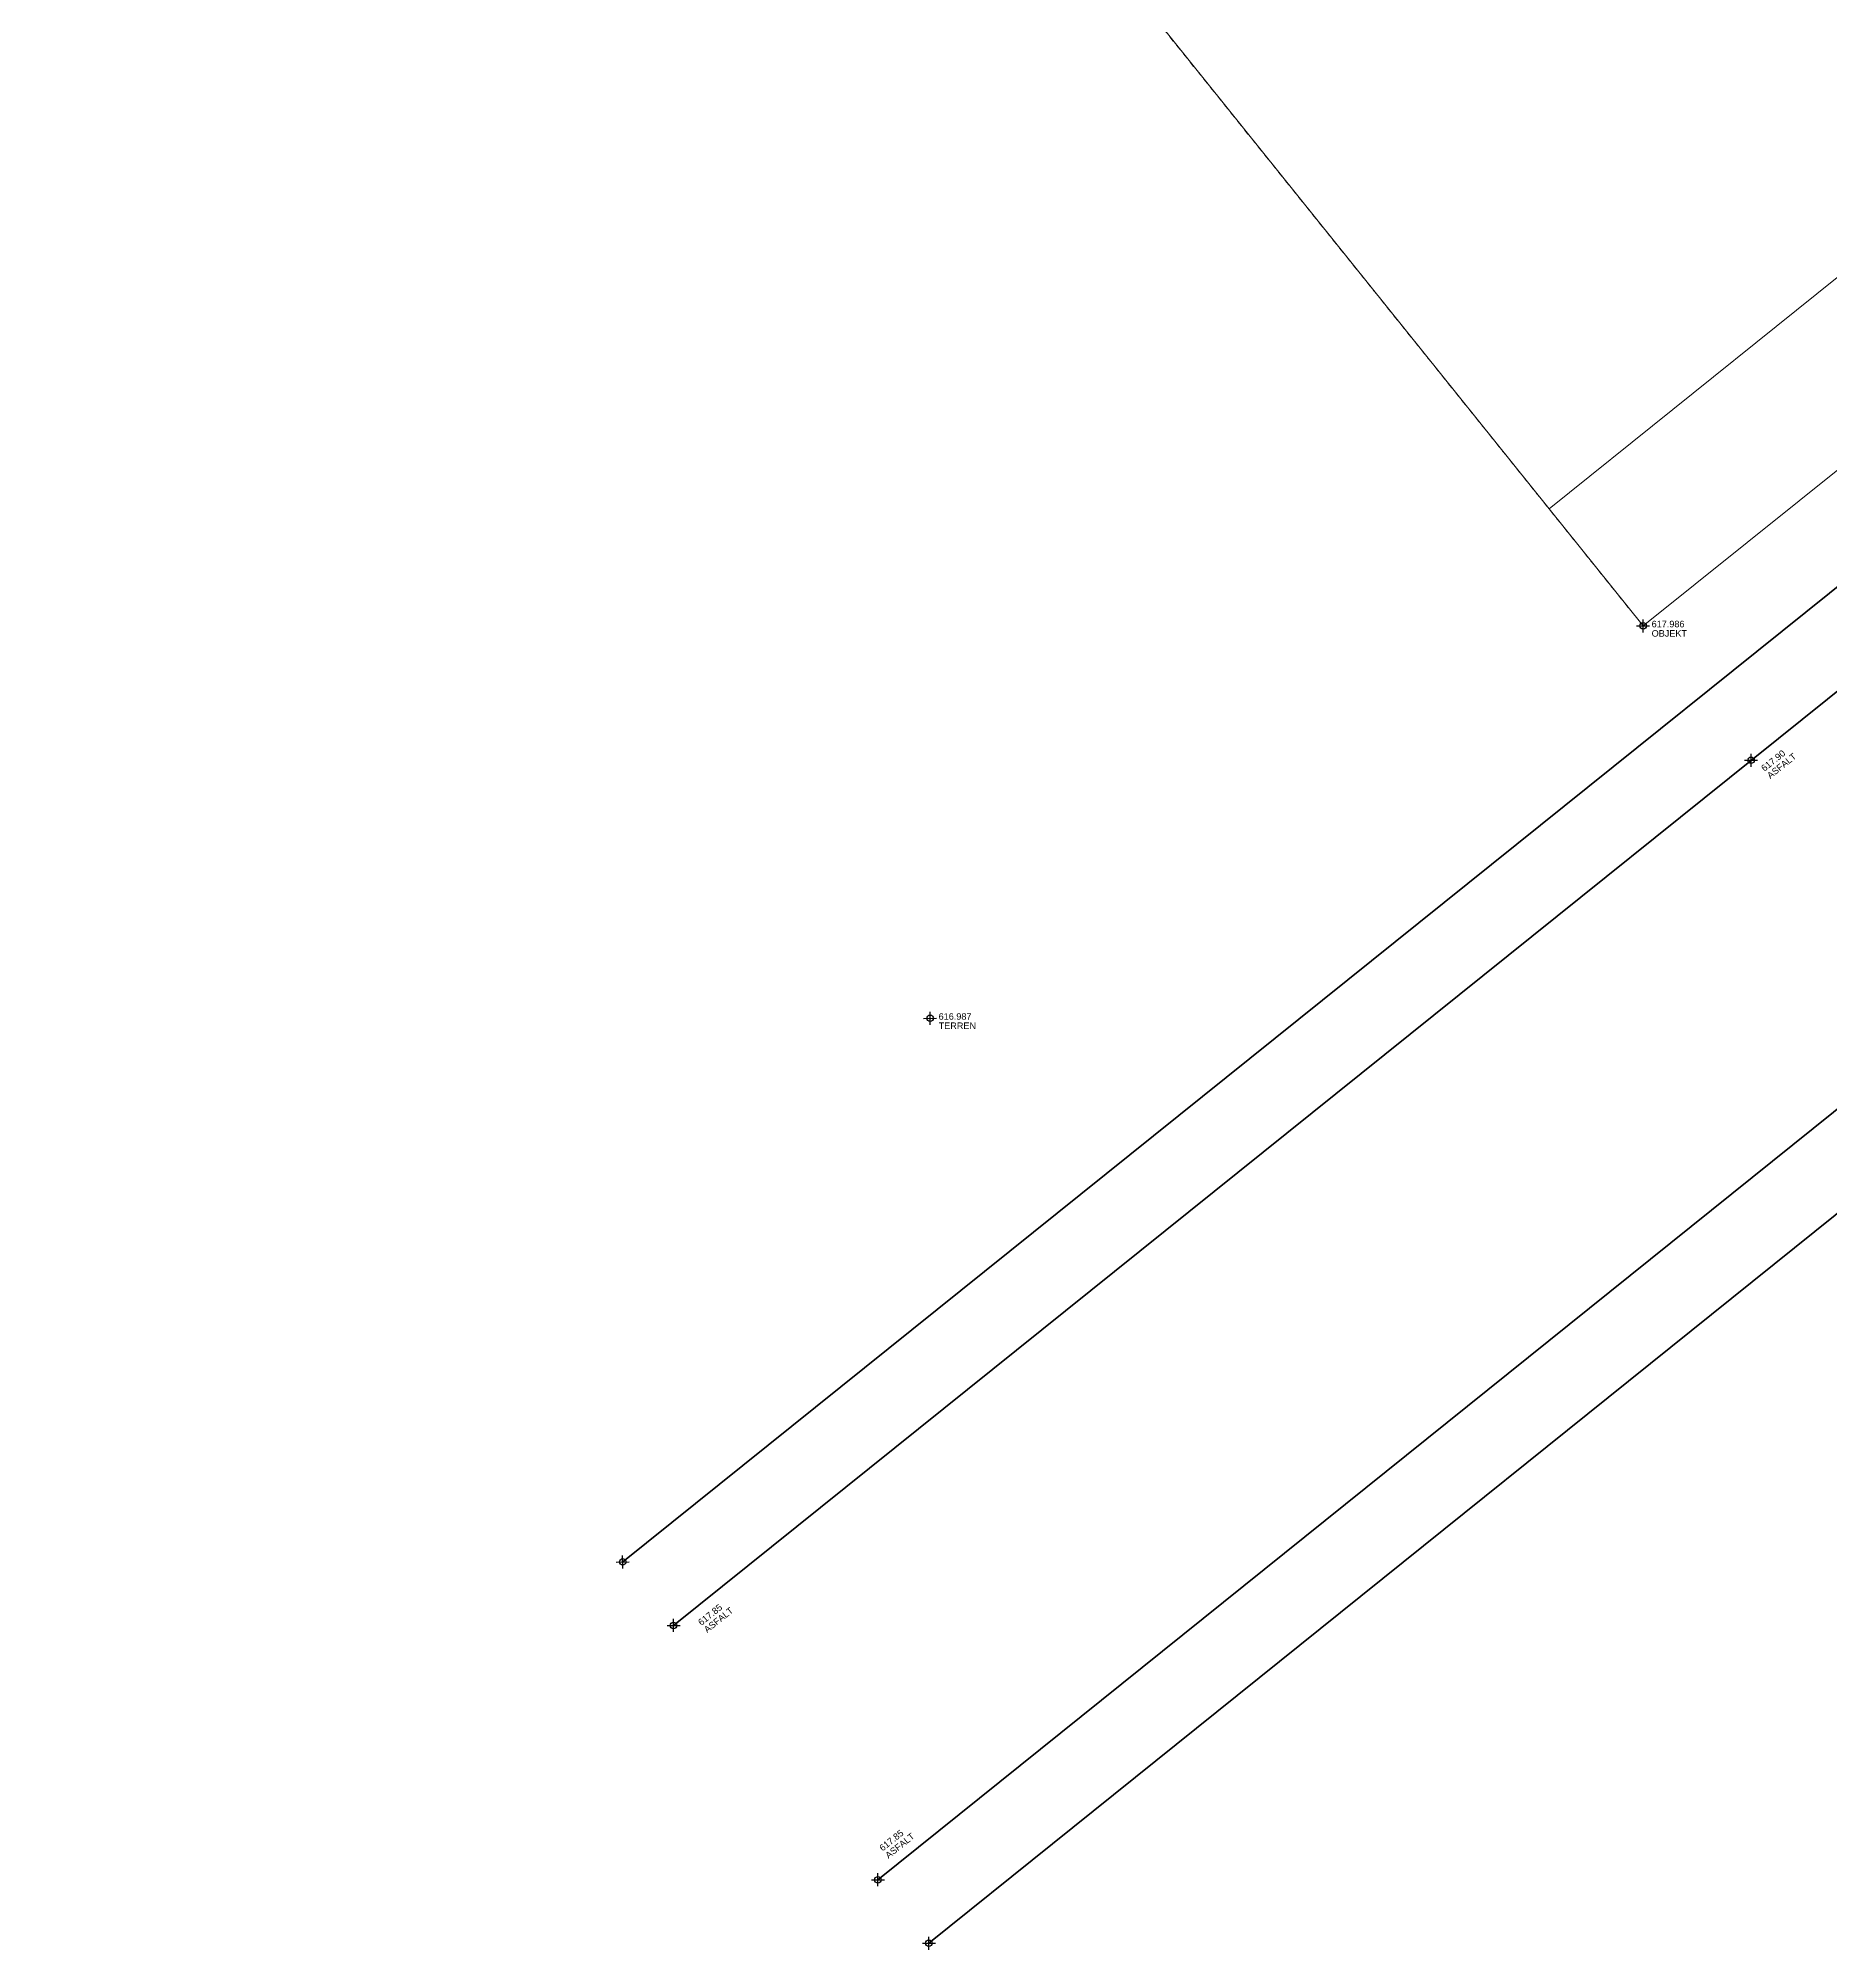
# Model space of a CAD drawing. Header units: metres. Extents: x 7511886 to 7512132, y 4692231 to 4692550.
# Drawn here: x 7512004.83 to 7512037.89, y 4692435.43 to 4692470.68 of the extents above; entities that cross this region are included whole.
import ezdxf

# ---------------------------------------------------------------- set-up
doc = ezdxf.new("R2010")
doc.units = ezdxf.units.M
doc.linetypes.add('DASHED', pattern=[0.75, 0.5, -0.25])
for name, color, linetype, lineweight in [('A - Rrugë_Pen_No__6', 5, 'Continuous', 35), ('A- Ndertesat_Pen_No__101', 252, 'Continuous', 13), ('Drawing & Figure_Pen_No__1', 7, 'Continuous', 13), ('Drawing & Figure_Pen_No__15', 214, 'Continuous', 25), ('Drawing & Figure_Pen_No__55', 214, 'Continuous', 25), ('Drawing & Figure_Pen_No__6', 5, 'Continuous', 35), ('rruga_projekt_betimi', 110, 'Continuous', 0)]:
    doc.layers.add(name, color=color, linetype=linetype, lineweight=lineweight)
doc.layers.add('Drawing & Figure_Pen_No__108', color=7, linetype='Continuous', lineweight=13, true_color=0xfd8379)
doc.styles.add('GENERATED_STYLE_1', font='arialbd.ttf')

# ---------------------------------------------------------------- blocks, each defined once
blk = doc.blocks.new('A$C3BCD52F3')
at = {"layer": 'A - Rrugë_Pen_No__6', "color": 5, "linetype": 'Continuous', "lineweight": 35, "flags": 128}
blk.add_lwpolyline([(55080, 40203), (55080, 41697, 0.414214), (52080, 44697), (94, 44702)], format="xyb", dxfattribs=at)
blk.add_lwpolyline([(54673, 43197), (94, 43202)], dxfattribs=at)
at = {"layer": 'A- Ndertesat_Pen_No__101', "color": 252, "linetype": 'Continuous', "lineweight": 13, "flags": 128}
blk.add_lwpolyline([(25579, 56657), (72386, 56661), (72388, 77235), (70897, 77235), (70903, 89470), (52866, 89472), (52871, 74873), (50301, 74876), (50302, 75720), (25583, 75711)], close=True, dxfattribs=at)
at = {"layer": 'Drawing & Figure_Pen_No__1', "color": 7, "linetype": 'Continuous', "lineweight": 13, "flags": 128}
for points in [[(25577, 53892), (25579, 56657)], [(25577, 53892), (50203, 53865), (58393, 53877)]]:
    blk.add_lwpolyline(points, dxfattribs=at)
at = {"layer": 'Drawing & Figure_Pen_No__108', "color": 11, "linetype": 'DASHED', "lineweight": 13, "true_color": 0xfd8379, "flags": 128}
blk.add_lwpolyline([(25577, 54127), (25577, 101152)], dxfattribs=at)
at = {"layer": 'Drawing & Figure_Pen_No__15', "color": 214, "linetype": 'Continuous', "lineweight": 25}
for p, q in [((10700, 56560), (10888, 56410)), ((10719, 56391), (10869, 56578)), ((25484, 53967), (25671, 53817)), ((25502, 53798), (25652, 53986)), ((1, 52295), (188, 52145)), ((20, 52127), (170, 52314)), ((1, 50795), (188, 50645)), ((19, 50627), (169, 50814)), ((25484, 50787), (25671, 50637)), ((25502, 50618), (25652, 50806)), ((0, 44777), (187, 44627)), ((19, 44609), (169, 44796)), ((0, 43277), (187, 43127)), ((18, 43109), (169, 43296))]:
    blk.add_line(p, q, dxfattribs=at)
for centre in [(10794, 56485), (25577, 53892), (95, 52220), (94, 50720), (25577, 50712), (94, 44702), (94, 43202)]:
    blk.add_circle(centre, 60, dxfattribs=at)
at = {"layer": 'Drawing & Figure_Pen_No__6', "color": 5, "linetype": 'Continuous', "lineweight": 35, "flags": 128}
blk.add_lwpolyline([(58393, 53877), (58393, 52702, -0.414307), (56392, 50702), (94, 50720)], format="xyb", dxfattribs=at)
blk.add_lwpolyline([(58333, 52202), (95, 52220)], dxfattribs=at)
at = {"layer": 'Drawing & Figure_Pen_No__15', "color": 214, "linetype": 'Continuous', "lineweight": 25, "char_height": 120, "attachment_point": 7, "rotation": 321.224, "style": 'GENERATED_STYLE_1'}
for s, insert in [('\\A1;{\\fArial|b0|i0|c0|p34;616.987}', (10899, 56365)), ('\\A1;{\\fArial|b0|i0|c0|p34;TERREN}', (10794, 56233)), ('\\A1;{\\fArial|b0|i0|c0|p34;OBJEKT}', (25575, 53637)), ('\\A1;{\\fArial|b0|i0|c0|p34;617.986}', (25683, 53772))]:
    blk.add_mtext(s, dxfattribs=dict(at, insert=insert))
at = {"layer": 'Drawing & Figure_Pen_No__55', "color": 214, "linetype": 'Continuous', "lineweight": 25, "char_height": 120, "attachment_point": 7, "style": 'GENERATED_STYLE_1'}
for s, insert in [('\\A1;{\\fArial|b0|i0|c0|p34;617.85}', (487, 50390)), ('\\A1;{\\fArial|b0|i0|c0|p34;617.90}', (25636, 50390)), ('\\A1;{\\fArial|b0|i0|c0|p34;ASFALT}', (487, 50218)), ('\\A1;{\\fArial|b0|i0|c0|p34;ASFALT}', (25636, 50218)), ('\\A1;{\\fArial|b0|i0|c0|p34;617.85}', (487, 45052)), ('\\A1;{\\fArial|b0|i0|c0|p34;ASFALT}', (487, 44879))]:
    blk.add_mtext(s, dxfattribs=dict(at, insert=insert))

msp = doc.modelspace()

# ---------------------------------------------------------------- block references
at = {"layer": 'rruga_projekt_betimi', "xscale": 0.001, "yscale": 0.001, "zscale": 0.001, "rotation": 38.77602069494476}
msp.add_blockref('A$C3BCD52F3', (7512048.242, 4692401.811, 609.752), dxfattribs=at)

doc.saveas('drawing.dxf')
